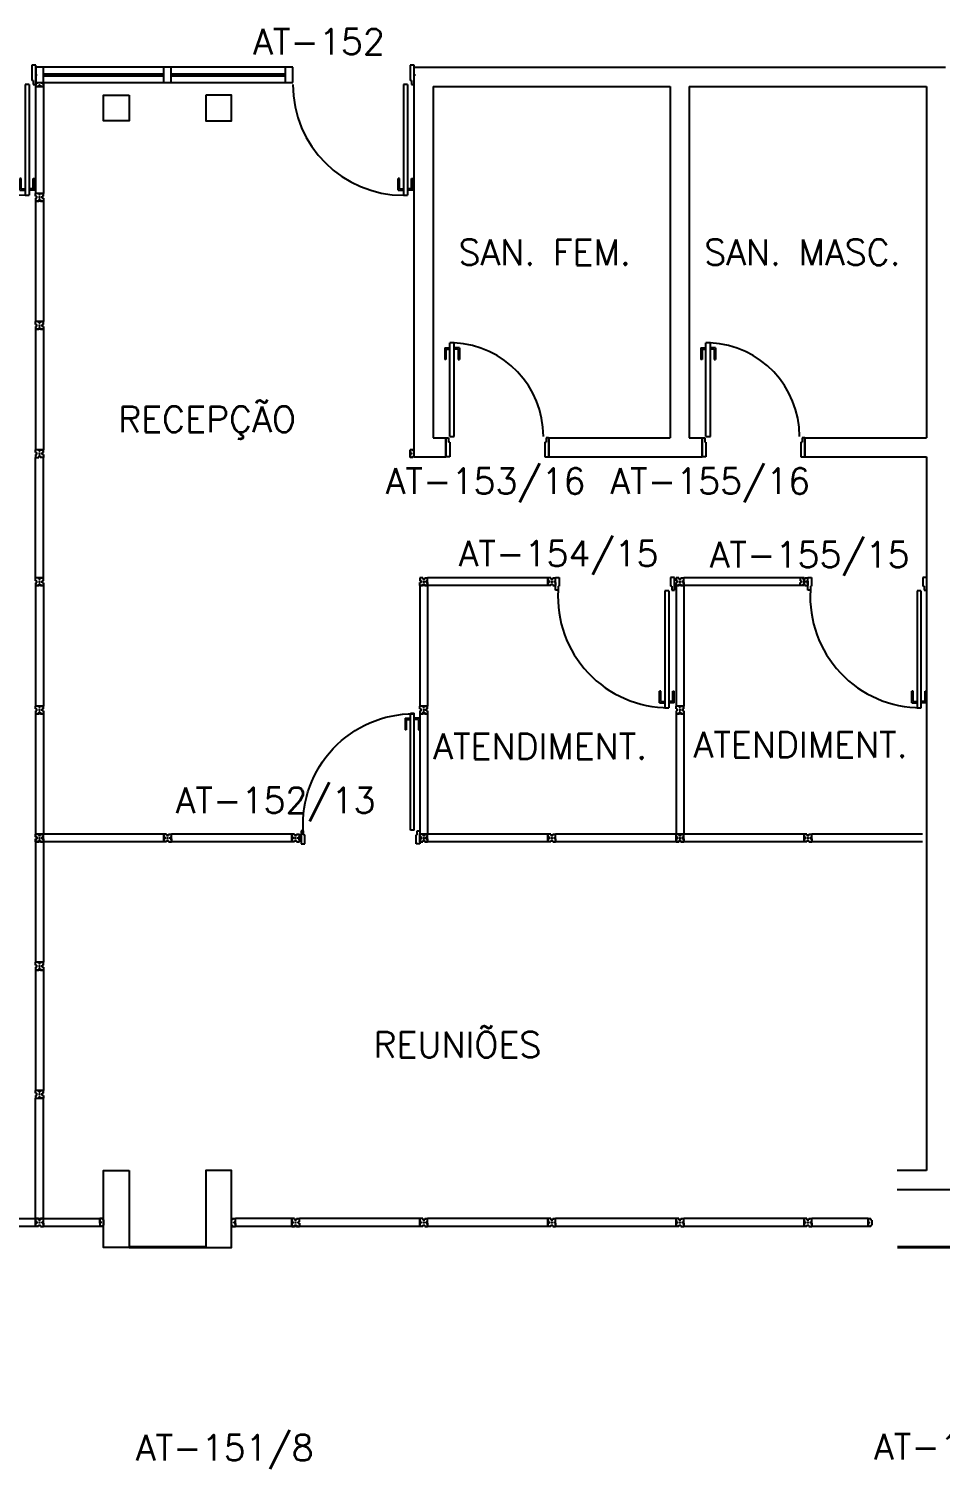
# Model space of a CAD drawing. Header units: millimetres. Extents: x 2860 to 3104, y 1039 to 1134.
# Drawn here: x 3022.12 to 3029.24, y 1059.64 to 1070.88 of the extents above; entities that cross this region are included whole.
import ezdxf

# ---------------------------------------------------------------- set-up
doc = ezdxf.new("R2010")
doc.units = ezdxf.units.MM
for name, color, linetype in [('ALV', 2, 'Continuous'), ('DIV', 2, 'Continuous'), ('ESQ', 2, 'Continuous'), ('ESTR', 3, 'Continuous'), ('TEXTO', 2, 'Continuous'), ('TEXTO-ENDEREÇO', 2, 'Continuous')]:
    doc.layers.add(name, color=color, linetype=linetype)
doc.styles.add('UNB-100', font='simplex.shx', dxfattribs={"height": 0.2})
doc.styles.add('UNB-100-1', font='simplex.shx', dxfattribs={"height": 0.2})

# ---------------------------------------------------------------- blocks, each defined once
blk = doc.blocks.new('DIVMT-TTS')
for p, q in [((-0.03, 0.03), (-0.03, 0.006)), ((-0.008, 0.03), (-0.03, 0.03)), ((-0.0185, 0.006), (-0.03, 0.006)), ((-0.0185, -0.006), (-0.0185, 0.006)), ((-0.008, 0.03), (-0.008, 0.02)), ((-0.008, 0.02), (0.008, 0.02)), ((-0.0051, 0), (0.0051, 0)), ((0.0051, 0), (-0.0051, 0)), ((-0.0051, 0), (0.0051, 0)), ((0, -0.0051), (0, 0.0051)), ((0, 0.0051), (0, -0.0051)), ((0.008, 0.03), (0.008, 0.02)), ((0.008, 0.03), (0.03, 0.03)), ((0.0205, 0.006), (0.03, 0.006)), ((0.0205, -0.006), (0.0205, 0.006)), ((0.0205, 0.006), (0.0205, -0.006)), ((0.0205, 0.006), (0.03, 0.006)), ((0.97, 0.03), (0.03, 0.03)), ((0.03, 0.006), (0.03, 0.03)), ((0.03, -0.03), (0.03, 0.03)), ((0.03, -0.005), (0.03, 0.005)), ((0.97, -0.03), (0.97, 0.03)), ((0.97, 0.03), (0.97, 0.009)), ((0.97, 0.009), (0.97, 0.027)), ((0.9795, 0.006), (0.97, 0.006)), ((0.97, -0.005), (0.97, 0.005)), ((0.9795, 0.006), (0.9795, -0.006)), ((1.0051, 0), (0.9949, 0)), ((1, 0.0051), (1, -0.0051)), ((-0.0185, -0.006), (-0.03, -0.006)), ((-0.03, -0.03), (-0.03, -0.006)), ((-0.008, -0.03), (-0.03, -0.03)), ((-0.008, -0.03), (-0.008, -0.02)), ((-0.008, -0.02), (0.008, -0.02)), ((0.008, -0.03), (0.008, -0.02)), ((0.008, -0.03), (0.03, -0.03)), ((0.0205, -0.006), (0.03, -0.006)), ((0.0205, -0.006), (0.03, -0.006)), ((0.03, -0.006), (0.03, -0.03)), ((0.97, -0.03), (0.03, -0.03)), ((0.9795, -0.006), (0.97, -0.006)), ((0.97, -0.009), (0.97, -0.027))]:
    blk.add_line(p, q)
blk = doc.blocks.new('PILINT-TTS')
for points in [[(-0.2, 0), (-0.2, -0.2), (0, -0.2), (0, 0)], [(-0.8, 0), (-0.8, -0.2), (-1, -0.2), (-1, 0)], [(-0.8, -8.39), (-0.8, -8.99), (-1, -8.99), (-1, -8.39)]]:
    blk.add_lwpolyline(points, close=True)
blk.add_lwpolyline([(-0.2, -8.99), (0, -8.99), (0, -8.39), (-0.2, -8.39), (-0.2, -8.99)])
blk = doc.blocks.new('DIV-TTS')
for p, q in [((-0.0051, 0), (0.0051, 0)), ((0, -0.0051), (0, 0.0051)), ((0.0205, 0.006), (0.03, 0.006)), ((0.0205, -0.006), (0.0205, 0.006)), ((0.03, 0.03), (0.97, 0.03)), ((0.03, 0.03), (0.03, -0.03)), ((0.03, 0.009), (0.03, 0.027)), ((0.03, 0.005), (0.03, -0.005)), ((0.97, 0.03), (0.97, -0.03)), ((0.9795, 0.006), (0.97, 0.006)), ((0.97, 0.005), (0.97, -0.005)), ((0.9795, -0.006), (0.9795, 0.006)), ((1.0051, 0), (0.9949, 0)), ((0.9949, 0), (1.0051, 0)), ((1, -0.0051), (1, 0.0051)), ((0.0205, -0.006), (0.03, -0.006)), ((0.03, -0.03), (0.03, -0.009)), ((0.03, -0.009), (0.03, -0.027)), ((0.03, -0.03), (0.97, -0.03)), ((0.9795, -0.006), (0.97, -0.006))]:
    blk.add_line(p, q)
blk = doc.blocks.new('PE80-TTS')
for p, q in [((0.075, 0), (-0.075, 0)), ((-0.075, -0.03), (-0.075, 0)), ((0.075, 0), (0.075, -0.02)), ((0.777, 0.01), (0.687, 0.01)), ((0.687, 0), (0.687, 0.01)), ((0.777, 0.01), (0.777, -0.03)), ((0.04, -0.03), (-0.075, -0.03)), ((0.075, -0.02), (0.04, -0.02)), ((0.04, -0.03), (0.04, -0.02)), ((0.085, -0.03), (0.817, -0.03)), ((0.085, -0.03), (0.085, -0.065)), ((0.085, -0.065), (0.817, -0.065)), ((0.767, 0), (0.687, 0)), ((0.767, -0.095), (0.687, -0.095)), ((0.687, -0.095), (0.687, -0.105)), ((0.777, -0.105), (0.687, -0.105)), ((0.767, 0), (0.767, -0.03)), ((0.767, -0.095), (0.767, -0.065)), ((0.777, -0.105), (0.777, -0.065)), ((0.817, -0.065), (0.817, -0.03)), ((0.04, -0.771), (-0.075, -0.771)), ((-0.075, -0.771), (-0.075, -0.801)), ((0.04, -0.771), (0.04, -0.781)), ((0.075, -0.781), (0.04, -0.781)), ((0.075, -0.801), (0.075, -0.781)), ((0.075, -0.801), (-0.075, -0.801)), ((0.075, -0.802), (-0.075, -0.802))]:
    blk.add_line(p, q)
at = {"color": 1}
blk.add_arc((0.085, -0.03), 0.731, 270, 357.3429, dxfattribs=at)
blk = doc.blocks.new('MTINI-TTS')
for p, q in [((-0.03, 0.008), (-0.03, 0.03)), ((0.03, 0.03), (-0.03, 0.03)), ((-0.03, 0.008), (-0.02, 0.008)), ((-0.009, 0.03), (-0.027, 0.03)), ((-0.02, 0.008), (-0.02, 0)), ((-0.001, 0), (-0.02, 0)), ((-0.006, 0.02), (-0.006, 0.03)), ((-0.006, 0.023), (-0.006, 0.027)), ((-0.006, 0.02), (0.006, 0.02)), ((0.005, 0.03), (-0.005, 0.03)), ((0.005, 0), (-0.005, 0)), ((0.004, 0.02), (-0.004, 0.02)), ((0.02, 0), (-0.001, 0)), ((0, -0.005), (0, 0.005)), ((0.006, 0.02), (0.006, 0.03)), ((0.006, 0.023), (0.006, 0.027)), ((0.009, 0.03), (0.027, 0.03)), ((0.03, 0.008), (0.02, 0.008)), ((0.02, 0), (0.02, 0.008)), ((0.03, 0.008), (0.03, 0.03))]:
    blk.add_line(p, q)
blk = doc.blocks.new('PORTA')
at = {"layer": 'DIV'}
for p, q in [((137.465, 383.246), (137.435, 383.246)), ((137.435, 383.246), (137.435, 383.126)), ((137.465, 383.231), (137.465, 383.246)), ((137.465, 383.111), (137.465, 383.231)), ((137.465, 383.171), (137.476, 383.171)), ((137.383, 383.095), (137.383, 382.231)), ((137.413, 383.095), (137.383, 383.095)), ((137.413, 383.095), (137.413, 382.231)), ((137.445, 383.126), (137.435, 383.126)), ((137.445, 383.126), (137.445, 383.096)), ((137.445, 383.096), (137.465, 383.096)), ((137.465, 383.096), (137.465, 383.111)), ((137.351, 382.361), (137.341, 382.361)), ((137.341, 382.271), (137.341, 382.361)), ((137.351, 382.281), (137.351, 382.361)), ((137.445, 382.361), (137.455, 382.361)), ((137.445, 382.281), (137.445, 382.361)), ((137.455, 382.271), (137.455, 382.361)), ((137.341, 382.271), (137.381, 382.271)), ((137.351, 382.281), (137.381, 382.281)), ((137.445, 382.281), (137.415, 382.281)), ((137.455, 382.271), (137.415, 382.271)), ((137.383, 382.231), (137.413, 382.231))]:
    blk.add_line(p, q, dxfattribs=at)
at = {"layer": 'DIV', "color": 1}
blk.add_arc((137.383, 383.095), 0.864, 180, 270, dxfattribs=at)
blk = doc.blocks.new('PDV2E-TTS')
at = {"layer": 'DIV'}
for p, q in [((-0.967, 0.035), (-0.967, 0.05)), ((-0.967, 0.05), (-0.937, 0.05)), ((-0.967, -0.035), (-0.967, 0.035)), ((-0.937, 0.05), (-0.937, -0.02)), ((-0.068, 0.05), (-0.068, -0.02)), ((-0.038, 0.05), (-0.068, 0.05)), ((-0.038, 0.035), (-0.038, 0.05)), ((-0.038, -0.035), (-0.038, 0.035)), ((-0.967, -0.05), (-0.967, -0.035)), ((-0.947, -0.05), (-0.967, -0.05)), ((-0.947, -0.02), (-0.947, -0.05)), ((-0.947, -0.02), (-0.937, -0.02)), ((-0.083, -0.054), (-0.113, -0.054)), ((-0.113, -0.054), (-0.113, -0.969)), ((-0.083, -0.054), (-0.083, -0.969)), ((-0.059, -0.02), (-0.068, -0.02)), ((-0.059, -0.02), (-0.059, -0.05)), ((-0.059, -0.05), (-0.037, -0.05)), ((-0.038, -0.05), (-0.038, -0.035)), ((-0.113, -0.969), (-0.083, -0.969))]:
    blk.add_line(p, q, dxfattribs=at)
at = {"layer": 'DIV', "color": 1}
for p, q in [((-0.145, -0.839), (-0.155, -0.839)), ((-0.155, -0.929), (-0.155, -0.839)), ((-0.145, -0.919), (-0.145, -0.839)), ((-0.05, -0.839), (-0.04, -0.839)), ((-0.05, -0.919), (-0.05, -0.839)), ((-0.04, -0.929), (-0.04, -0.839)), ((-0.155, -0.929), (-0.115, -0.929)), ((-0.145, -0.919), (-0.115, -0.919)), ((-0.05, -0.919), (-0.08, -0.919)), ((-0.04, -0.929), (-0.08, -0.929))]:
    blk.add_line(p, q, dxfattribs=at)
blk.add_arc((-0.081, -0.101), 0.867, 176.6046, 269.9049, dxfattribs=at)
blk = doc.blocks.new('zsdgs')
at = {"layer": 'DIV'}
for p, q in [((139.598, 375.185), (139.568, 375.185)), ((139.568, 374.271), (139.568, 375.185)), ((139.598, 374.271), (139.598, 375.185)), ((139.525, 375.145), (139.525, 375.055)), ((139.525, 375.145), (139.565, 375.145)), ((139.535, 375.055), (139.526, 375.055)), ((139.535, 375.135), (139.535, 375.055)), ((139.535, 375.135), (139.565, 375.135)), ((139.64, 375.145), (139.6, 375.145)), ((139.63, 375.135), (139.6, 375.135)), ((139.63, 375.135), (139.63, 375.055)), ((139.63, 375.055), (139.64, 375.055)), ((139.64, 375.145), (139.64, 375.055)), ((139.544, 374.266), (139.523, 374.266)), ((139.524, 374.266), (139.524, 374.251)), ((139.544, 374.236), (139.544, 374.266)), ((139.568, 374.271), (139.598, 374.271)), ((140.432, 374.266), (140.452, 374.266)), ((140.432, 374.236), (140.432, 374.266)), ((140.452, 374.266), (140.452, 374.251)), ((139.524, 374.251), (139.524, 374.181)), ((139.524, 374.186), (139.524, 374.246)), ((139.524, 374.211), (139.524, 374.221)), ((139.524, 374.181), (139.524, 374.166)), ((139.524, 374.166), (139.554, 374.166)), ((139.544, 374.236), (139.554, 374.236)), ((139.554, 374.166), (139.554, 374.236)), ((140.422, 374.166), (140.422, 374.236)), ((140.432, 374.236), (140.422, 374.236)), ((140.452, 374.166), (140.422, 374.166)), ((140.452, 374.251), (140.452, 374.181)), ((140.452, 374.181), (140.452, 374.166))]:
    blk.add_line(p, q, dxfattribs=at)
at = {"layer": 'DIV', "color": 1}
blk.add_arc((139.571, 374.316), 0.865, 356.6786, 90, dxfattribs=at)

msp = doc.modelspace()

# ---------------------------------------------------------------- linework, layer by layer
at = {"layer": 'ALV'}
for p, q in [((3025.129, 1070.582), (3029.283, 1070.582)), ((3025.132, 1070.582), (3025.132, 1067.541)), ((3025.282, 1070.432), (3025.282, 1067.691)), ((3025.282, 1070.432), (3027.132, 1070.432)), ((3027.132, 1070.432), (3027.132, 1067.691)), ((3027.282, 1070.432), (3029.133, 1070.432)), ((3027.282, 1070.432), (3027.282, 1067.691)), ((3029.133, 1070.432), (3029.133, 1067.691)), ((3025.282, 1067.691), (3025.382, 1067.691)), ((3025.382, 1067.541), (3025.382, 1067.691)), ((3026.184, 1067.541), (3026.184, 1067.691)), ((3026.184, 1067.691), (3027.132, 1067.691)), ((3027.282, 1067.691), (3027.382, 1067.691)), ((3027.382, 1067.541), (3027.382, 1067.691)), ((3028.184, 1067.541), (3028.184, 1067.691)), ((3028.184, 1067.691), (3029.133, 1067.691)), ((3022.178, 1066.598), (3022.178, 1067.538)), ((3022.238, 1066.598), (3022.238, 1067.538)), ((3025.132, 1067.541), (3025.382, 1067.541)), ((3026.184, 1067.541), (3027.382, 1067.541)), ((3028.184, 1067.541), (3029.135, 1067.541)), ((3029.135, 1067.541), (3029.135, 1061.973)), ((3029.135, 1061.973), (3028.906, 1061.973)), ((3029.508, 1061.823), (3028.906, 1061.823)), ((3021.238, 1061.598), (3022.178, 1061.598)), ((3022.178, 1061.538), (3021.238, 1061.538)), ((3022.238, 1061.598), (3022.678, 1061.598)), ((3022.678, 1061.538), (3022.238, 1061.538))]:
    msp.add_line(p, q, dxfattribs=at)
at = {"layer": 'DIV'}
for p, q in [((3022.178, 1070.432), (3022.178, 1069.598)), ((3022.178, 1070.432), (3022.199, 1070.432)), ((3022.238, 1070.432), (3022.178, 1070.432)), ((3022.199, 1070.432), (3022.181, 1070.432)), ((3022.202, 1070.441), (3022.202, 1070.432)), ((3022.202, 1070.441), (3022.214, 1070.441)), ((3022.213, 1070.432), (3022.203, 1070.432)), ((3022.214, 1070.441), (3022.214, 1070.432)), ((3022.217, 1070.432), (3022.235, 1070.432)), ((3022.238, 1070.432), (3022.238, 1069.598)), ((3022.202, 1069.598), (3022.178, 1069.598)), ((3022.178, 1069.576), (3022.178, 1069.598)), ((3022.238, 1069.598), (3022.178, 1069.598)), ((3022.178, 1069.576), (3022.188, 1069.576)), ((3022.178, 1069.56), (3022.188, 1069.56)), ((3022.178, 1069.56), (3022.178, 1069.538)), ((3022.178, 1069.538), (3022.202, 1069.538)), ((3022.188, 1069.56), (3022.188, 1069.576)), ((3022.202, 1069.588), (3022.202, 1069.598)), ((3022.202, 1069.588), (3022.202, 1069.598)), ((3022.214, 1069.588), (3022.202, 1069.588)), ((3022.202, 1069.588), (3022.214, 1069.588)), ((3022.202, 1069.549), (3022.202, 1069.538)), ((3022.214, 1069.549), (3022.202, 1069.549)), ((3022.213, 1069.598), (3022.203, 1069.598)), ((3022.213, 1069.568), (3022.203, 1069.568)), ((3022.203, 1069.568), (3022.213, 1069.568)), ((3022.208, 1069.563), (3022.208, 1069.573)), ((3022.208, 1069.573), (3022.208, 1069.563)), ((3022.208, 1069.563), (3022.208, 1069.573)), ((3022.214, 1069.598), (3022.238, 1069.598)), ((3022.214, 1069.588), (3022.214, 1069.598)), ((3022.214, 1069.588), (3022.214, 1069.598)), ((3022.214, 1069.549), (3022.214, 1069.538)), ((3022.238, 1069.538), (3022.214, 1069.538)), ((3022.238, 1069.576), (3022.228, 1069.576)), ((3022.228, 1069.56), (3022.228, 1069.576)), ((3022.238, 1069.56), (3022.228, 1069.56)), ((3022.238, 1069.576), (3022.238, 1069.598)), ((3022.238, 1069.56), (3022.238, 1069.538)), ((3022.202, 1066.598), (3022.178, 1066.598)), ((3022.178, 1066.576), (3022.178, 1066.598)), ((3022.238, 1066.598), (3022.178, 1066.598)), ((3022.202, 1066.588), (3022.202, 1066.598)), ((3022.202, 1066.588), (3022.202, 1066.598)), ((3022.214, 1066.588), (3022.202, 1066.588)), ((3022.202, 1066.588), (3022.214, 1066.588)), ((3022.213, 1066.598), (3022.203, 1066.598)), ((3022.214, 1066.598), (3022.238, 1066.598)), ((3022.214, 1066.588), (3022.214, 1066.598)), ((3022.214, 1066.588), (3022.214, 1066.598)), ((3022.238, 1066.576), (3022.238, 1066.598)), ((3026.178, 1066.598), (3026.178, 1066.574)), ((3026.2, 1066.598), (3026.178, 1066.598)), ((3026.2, 1066.598), (3026.2, 1066.588)), ((3026.2, 1066.588), (3026.216, 1066.588)), ((3026.216, 1066.598), (3026.216, 1066.588)), ((3026.216, 1066.598), (3026.238, 1066.598)), ((3026.238, 1066.574), (3026.238, 1066.598)), ((3026.238, 1066.538), (3026.238, 1066.598)), ((3028.147, 1066.598), (3028.147, 1066.574)), ((3028.169, 1066.598), (3028.147, 1066.598)), ((3028.169, 1066.598), (3028.169, 1066.588)), ((3028.169, 1066.588), (3028.185, 1066.588)), ((3028.185, 1066.598), (3028.185, 1066.588)), ((3028.185, 1066.598), (3028.207, 1066.598)), ((3028.207, 1066.574), (3028.207, 1066.598)), ((3028.207, 1066.538), (3028.207, 1066.598)), ((3022.178, 1066.576), (3022.188, 1066.576)), ((3022.178, 1066.56), (3022.188, 1066.56)), ((3022.178, 1066.56), (3022.178, 1066.538)), ((3022.178, 1066.538), (3022.202, 1066.538)), ((3022.188, 1066.56), (3022.188, 1066.576)), ((3022.202, 1066.549), (3022.202, 1066.538)), ((3022.214, 1066.549), (3022.202, 1066.549)), ((3022.213, 1066.568), (3022.203, 1066.568)), ((3022.203, 1066.568), (3022.213, 1066.568)), ((3022.208, 1066.563), (3022.208, 1066.573)), ((3022.208, 1066.573), (3022.208, 1066.563)), ((3022.208, 1066.563), (3022.208, 1066.573)), ((3022.214, 1066.549), (3022.214, 1066.538)), ((3022.238, 1066.538), (3022.214, 1066.538)), ((3022.238, 1066.576), (3022.228, 1066.576)), ((3022.228, 1066.56), (3022.228, 1066.576)), ((3022.238, 1066.56), (3022.228, 1066.56)), ((3022.238, 1066.56), (3022.238, 1066.538)), ((3026.189, 1066.574), (3026.178, 1066.574)), ((3026.189, 1066.562), (3026.178, 1066.562)), ((3026.178, 1066.538), (3026.178, 1066.562)), ((3026.2, 1066.538), (3026.178, 1066.538)), ((3026.189, 1066.562), (3026.189, 1066.574)), ((3026.2, 1066.538), (3026.2, 1066.548)), ((3026.2, 1066.548), (3026.216, 1066.548)), ((3026.203, 1066.568), (3026.213, 1066.568)), ((3026.213, 1066.568), (3026.203, 1066.568)), ((3026.203, 1066.568), (3026.213, 1066.568)), ((3026.208, 1066.563), (3026.208, 1066.573)), ((3026.208, 1066.573), (3026.208, 1066.563)), ((3026.216, 1066.538), (3026.216, 1066.548)), ((3026.216, 1066.538), (3026.238, 1066.538)), ((3026.228, 1066.574), (3026.238, 1066.574)), ((3026.228, 1066.562), (3026.228, 1066.574)), ((3026.228, 1066.574), (3026.228, 1066.562)), ((3026.228, 1066.574), (3026.238, 1066.574)), ((3026.228, 1066.562), (3026.238, 1066.562)), ((3026.228, 1066.562), (3026.238, 1066.562)), ((3026.238, 1066.563), (3026.238, 1066.573)), ((3026.238, 1066.562), (3026.238, 1066.538)), ((3028.158, 1066.574), (3028.147, 1066.574)), ((3028.158, 1066.562), (3028.147, 1066.562)), ((3028.147, 1066.538), (3028.147, 1066.562)), ((3028.169, 1066.538), (3028.147, 1066.538)), ((3028.158, 1066.562), (3028.158, 1066.574)), ((3028.169, 1066.538), (3028.169, 1066.548)), ((3028.169, 1066.548), (3028.185, 1066.548)), ((3028.171, 1066.568), (3028.182, 1066.568)), ((3028.182, 1066.568), (3028.171, 1066.568)), ((3028.171, 1066.568), (3028.182, 1066.568)), ((3028.177, 1066.563), (3028.177, 1066.573)), ((3028.177, 1066.573), (3028.177, 1066.563)), ((3028.185, 1066.538), (3028.185, 1066.548)), ((3028.185, 1066.538), (3028.207, 1066.538)), ((3028.197, 1066.574), (3028.207, 1066.574)), ((3028.197, 1066.562), (3028.197, 1066.574)), ((3028.197, 1066.574), (3028.197, 1066.562)), ((3028.197, 1066.574), (3028.207, 1066.574)), ((3028.197, 1066.562), (3028.207, 1066.562)), ((3028.197, 1066.562), (3028.207, 1066.562)), ((3028.207, 1066.563), (3028.207, 1066.573)), ((3028.207, 1066.562), (3028.207, 1066.538)), ((3022.202, 1065.598), (3022.178, 1065.598)), ((3022.178, 1065.576), (3022.178, 1065.598)), ((3022.238, 1065.598), (3022.178, 1065.598)), ((3022.178, 1065.576), (3022.188, 1065.576)), ((3022.188, 1065.56), (3022.188, 1065.576)), ((3022.202, 1065.588), (3022.202, 1065.598)), ((3022.202, 1065.588), (3022.202, 1065.598)), ((3022.214, 1065.588), (3022.202, 1065.588)), ((3022.202, 1065.588), (3022.214, 1065.588)), ((3022.213, 1065.598), (3022.203, 1065.598)), ((3022.214, 1065.598), (3022.238, 1065.598)), ((3022.214, 1065.588), (3022.214, 1065.598)), ((3022.214, 1065.588), (3022.214, 1065.598)), ((3022.238, 1065.576), (3022.228, 1065.576)), ((3022.228, 1065.56), (3022.228, 1065.576)), ((3022.238, 1065.576), (3022.238, 1065.598)), ((3025.202, 1065.598), (3025.178, 1065.598)), ((3025.178, 1065.576), (3025.178, 1065.598)), ((3025.238, 1065.598), (3025.178, 1065.598)), ((3025.178, 1065.576), (3025.188, 1065.576)), ((3025.188, 1065.56), (3025.188, 1065.576)), ((3025.202, 1065.588), (3025.202, 1065.598)), ((3025.202, 1065.588), (3025.202, 1065.598)), ((3025.214, 1065.588), (3025.202, 1065.588)), ((3025.202, 1065.588), (3025.214, 1065.588)), ((3025.213, 1065.598), (3025.203, 1065.598)), ((3025.214, 1065.598), (3025.238, 1065.598)), ((3025.214, 1065.588), (3025.214, 1065.598)), ((3025.214, 1065.588), (3025.214, 1065.598)), ((3025.238, 1065.576), (3025.228, 1065.576)), ((3025.228, 1065.56), (3025.228, 1065.576)), ((3025.238, 1065.576), (3025.238, 1065.598)), ((3027.202, 1065.598), (3027.178, 1065.598)), ((3027.178, 1065.576), (3027.178, 1065.598)), ((3027.238, 1065.598), (3027.178, 1065.598)), ((3027.178, 1065.576), (3027.188, 1065.576)), ((3027.188, 1065.56), (3027.188, 1065.576)), ((3027.202, 1065.588), (3027.202, 1065.598)), ((3027.202, 1065.588), (3027.202, 1065.598)), ((3027.214, 1065.588), (3027.202, 1065.588)), ((3027.202, 1065.588), (3027.214, 1065.588)), ((3027.213, 1065.598), (3027.203, 1065.598)), ((3027.214, 1065.598), (3027.238, 1065.598)), ((3027.214, 1065.588), (3027.214, 1065.598)), ((3027.214, 1065.588), (3027.214, 1065.598)), ((3027.238, 1065.576), (3027.228, 1065.576)), ((3027.228, 1065.56), (3027.228, 1065.576)), ((3027.238, 1065.576), (3027.238, 1065.598)), ((3022.178, 1065.56), (3022.188, 1065.56)), ((3022.178, 1065.56), (3022.178, 1065.538)), ((3022.178, 1065.538), (3022.202, 1065.538)), ((3022.202, 1065.549), (3022.202, 1065.538)), ((3022.214, 1065.549), (3022.202, 1065.549)), ((3022.213, 1065.568), (3022.203, 1065.568)), ((3022.203, 1065.568), (3022.213, 1065.568)), ((3022.208, 1065.563), (3022.208, 1065.573)), ((3022.208, 1065.573), (3022.208, 1065.563)), ((3022.208, 1065.563), (3022.208, 1065.573)), ((3022.214, 1065.549), (3022.214, 1065.538)), ((3022.238, 1065.538), (3022.214, 1065.538)), ((3022.238, 1065.56), (3022.228, 1065.56)), ((3022.238, 1065.56), (3022.238, 1065.538)), ((3025.178, 1065.56), (3025.188, 1065.56)), ((3025.178, 1065.56), (3025.178, 1065.538)), ((3025.178, 1065.538), (3025.202, 1065.538)), ((3025.202, 1065.549), (3025.202, 1065.538)), ((3025.214, 1065.549), (3025.202, 1065.549)), ((3025.213, 1065.568), (3025.203, 1065.568)), ((3025.203, 1065.568), (3025.213, 1065.568)), ((3025.208, 1065.563), (3025.208, 1065.573)), ((3025.208, 1065.573), (3025.208, 1065.563)), ((3025.208, 1065.563), (3025.208, 1065.573)), ((3025.214, 1065.549), (3025.214, 1065.538)), ((3025.238, 1065.538), (3025.214, 1065.538)), ((3025.238, 1065.56), (3025.228, 1065.56)), ((3025.238, 1065.56), (3025.238, 1065.538)), ((3027.178, 1065.56), (3027.188, 1065.56)), ((3027.178, 1065.56), (3027.178, 1065.538)), ((3027.178, 1065.538), (3027.202, 1065.538)), ((3027.202, 1065.549), (3027.202, 1065.538)), ((3027.214, 1065.549), (3027.202, 1065.549)), ((3027.213, 1065.568), (3027.203, 1065.568)), ((3027.203, 1065.568), (3027.213, 1065.568)), ((3027.208, 1065.563), (3027.208, 1065.573)), ((3027.208, 1065.573), (3027.208, 1065.563)), ((3027.208, 1065.563), (3027.208, 1065.573)), ((3027.214, 1065.549), (3027.214, 1065.538)), ((3027.238, 1065.538), (3027.214, 1065.538)), ((3027.238, 1065.56), (3027.228, 1065.56)), ((3027.238, 1065.56), (3027.238, 1065.538)), ((3024.178, 1064.598), (3024.178, 1064.574)), ((3024.2, 1064.598), (3024.178, 1064.598)), ((3024.189, 1064.574), (3024.178, 1064.574)), ((3024.189, 1064.562), (3024.189, 1064.574)), ((3024.2, 1064.598), (3024.2, 1064.588)), ((3024.2, 1064.588), (3024.216, 1064.588)), ((3024.203, 1064.568), (3024.213, 1064.568)), ((3024.213, 1064.568), (3024.203, 1064.568)), ((3024.203, 1064.568), (3024.213, 1064.568)), ((3024.208, 1064.563), (3024.208, 1064.573)), ((3024.208, 1064.573), (3024.208, 1064.563)), ((3024.216, 1064.598), (3024.216, 1064.588)), ((3024.216, 1064.598), (3024.238, 1064.598)), ((3024.228, 1064.574), (3024.238, 1064.574)), ((3024.228, 1064.562), (3024.228, 1064.574)), ((3024.228, 1064.574), (3024.228, 1064.562)), ((3024.228, 1064.574), (3024.238, 1064.574)), ((3024.238, 1064.574), (3024.238, 1064.598)), ((3024.238, 1064.538), (3024.238, 1064.598)), ((3024.238, 1064.563), (3024.238, 1064.573)), ((3028.178, 1064.598), (3028.178, 1064.574)), ((3028.2, 1064.598), (3028.178, 1064.598)), ((3028.189, 1064.574), (3028.178, 1064.574)), ((3028.189, 1064.562), (3028.189, 1064.574)), ((3028.2, 1064.598), (3028.2, 1064.588)), ((3028.2, 1064.588), (3028.216, 1064.588)), ((3028.203, 1064.568), (3028.213, 1064.568)), ((3028.213, 1064.568), (3028.203, 1064.568)), ((3028.203, 1064.568), (3028.213, 1064.568)), ((3028.208, 1064.563), (3028.208, 1064.573)), ((3028.208, 1064.573), (3028.208, 1064.563)), ((3028.216, 1064.598), (3028.216, 1064.588)), ((3028.216, 1064.598), (3028.238, 1064.598)), ((3028.228, 1064.574), (3028.238, 1064.574)), ((3028.228, 1064.562), (3028.228, 1064.574)), ((3028.228, 1064.574), (3028.228, 1064.562)), ((3028.228, 1064.574), (3028.238, 1064.574)), ((3028.238, 1064.574), (3028.238, 1064.598)), ((3028.238, 1064.538), (3028.238, 1064.598)), ((3029.104, 1064.598), (3028.238, 1064.598)), ((3028.238, 1064.563), (3028.238, 1064.573)), ((3024.189, 1064.562), (3024.178, 1064.562)), ((3024.178, 1064.538), (3024.178, 1064.562)), ((3024.2, 1064.538), (3024.178, 1064.538)), ((3024.2, 1064.538), (3024.2, 1064.548)), ((3024.2, 1064.548), (3024.216, 1064.548)), ((3024.216, 1064.538), (3024.216, 1064.548)), ((3024.216, 1064.538), (3024.238, 1064.538)), ((3024.228, 1064.562), (3024.238, 1064.562)), ((3024.228, 1064.562), (3024.238, 1064.562)), ((3024.238, 1064.562), (3024.238, 1064.538)), ((3028.189, 1064.562), (3028.178, 1064.562)), ((3028.178, 1064.538), (3028.178, 1064.562)), ((3028.2, 1064.538), (3028.178, 1064.538)), ((3028.2, 1064.538), (3028.2, 1064.548)), ((3028.2, 1064.548), (3028.216, 1064.548)), ((3028.216, 1064.538), (3028.216, 1064.548)), ((3028.216, 1064.538), (3028.238, 1064.538)), ((3028.228, 1064.562), (3028.238, 1064.562)), ((3028.228, 1064.562), (3028.238, 1064.562)), ((3028.238, 1064.562), (3028.238, 1064.538)), ((3029.104, 1064.538), (3028.238, 1064.538)), ((3022.178, 1061.538), (3022.178, 1061.598)), ((3022.178, 1061.598), (3022.178, 1061.577)), ((3022.178, 1061.598), (3022.178, 1061.574)), ((3022.2, 1061.598), (3022.178, 1061.598)), ((3022.178, 1061.577), (3022.178, 1061.595)), ((3022.187, 1061.574), (3022.178, 1061.574)), ((3022.189, 1061.574), (3022.178, 1061.574)), ((3022.178, 1061.563), (3022.178, 1061.573)), ((3022.187, 1061.562), (3022.178, 1061.562)), ((3022.189, 1061.562), (3022.178, 1061.562)), ((3022.178, 1061.538), (3022.178, 1061.562)), ((3022.178, 1061.559), (3022.178, 1061.541)), ((3022.2, 1061.538), (3022.178, 1061.538)), ((3022.187, 1061.574), (3022.187, 1061.562)), ((3022.189, 1061.562), (3022.189, 1061.574)), ((3022.2, 1061.598), (3022.2, 1061.588)), ((3022.2, 1061.588), (3022.216, 1061.588)), ((3022.2, 1061.538), (3022.2, 1061.548)), ((3022.2, 1061.548), (3022.216, 1061.548)), ((3022.213, 1061.568), (3022.203, 1061.568)), ((3022.203, 1061.568), (3022.213, 1061.568)), ((3022.213, 1061.568), (3022.203, 1061.568)), ((3022.203, 1061.568), (3022.213, 1061.568)), ((3022.208, 1061.573), (3022.208, 1061.563)), ((3022.208, 1061.563), (3022.208, 1061.573)), ((3022.208, 1061.573), (3022.208, 1061.563)), ((3022.216, 1061.598), (3022.216, 1061.588)), ((3022.216, 1061.598), (3022.238, 1061.598)), ((3022.216, 1061.538), (3022.216, 1061.548)), ((3022.216, 1061.538), (3022.238, 1061.538)), ((3022.228, 1061.574), (3022.238, 1061.574)), ((3022.228, 1061.562), (3022.228, 1061.574)), ((3022.228, 1061.574), (3022.228, 1061.562)), ((3022.228, 1061.574), (3022.238, 1061.574)), ((3022.228, 1061.562), (3022.238, 1061.562)), ((3022.228, 1061.562), (3022.238, 1061.562)), ((3022.238, 1061.574), (3022.238, 1061.598)), ((3022.238, 1061.538), (3022.238, 1061.598)), ((3022.238, 1061.563), (3022.238, 1061.573)), ((3022.238, 1061.562), (3022.238, 1061.538)), ((3022.7, 1061.598), (3022.678, 1061.598)), ((3022.678, 1061.598), (3022.678, 1061.538)), ((3022.678, 1061.578), (3022.678, 1061.596)), ((3022.678, 1061.577), (3022.678, 1061.595)), ((3022.687, 1061.575), (3022.678, 1061.575)), ((3022.678, 1061.564), (3022.678, 1061.574)), ((3022.687, 1061.574), (3022.678, 1061.574)), ((3022.678, 1061.573), (3022.678, 1061.563)), ((3022.687, 1061.563), (3022.678, 1061.563)), ((3022.687, 1061.562), (3022.678, 1061.562)), ((3022.678, 1061.56), (3022.678, 1061.542)), ((3022.678, 1061.559), (3022.678, 1061.541)), ((3022.7, 1061.538), (3022.678, 1061.538)), ((3022.685, 1061.574), (3022.681, 1061.574)), ((3022.685, 1061.562), (3022.681, 1061.562)), ((3022.687, 1061.575), (3022.687, 1061.563)), ((3022.687, 1061.562), (3022.687, 1061.574)), ((3022.687, 1061.572), (3022.687, 1061.564)), ((3022.7, 1061.598), (3022.7, 1061.588)), ((3022.708, 1061.588), (3022.7, 1061.588)), ((3022.7, 1061.538), (3022.7, 1061.548)), ((3022.7, 1061.548), (3022.708, 1061.548)), ((3022.713, 1061.568), (3022.702, 1061.568)), ((3022.708, 1061.588), (3022.708, 1061.567)), ((3022.708, 1061.574), (3022.708, 1061.564)), ((3022.708, 1061.573), (3022.708, 1061.563)), ((3022.708, 1061.567), (3022.708, 1061.548)), ((3023.713, 1061.568), (3023.703, 1061.568)), ((3023.703, 1061.568), (3023.713, 1061.568)), ((3023.703, 1061.568), (3023.713, 1061.568)), ((3023.708, 1061.569), (3023.708, 1061.588)), ((3023.716, 1061.588), (3023.708, 1061.588)), ((3023.708, 1061.573), (3023.708, 1061.563)), ((3023.708, 1061.563), (3023.708, 1061.573)), ((3023.708, 1061.548), (3023.708, 1061.569)), ((3023.708, 1061.548), (3023.716, 1061.548)), ((3023.716, 1061.598), (3023.716, 1061.588)), ((3023.716, 1061.598), (3023.738, 1061.598)), ((3023.716, 1061.538), (3023.716, 1061.548)), ((3023.716, 1061.538), (3023.738, 1061.538)), ((3023.728, 1061.574), (3023.728, 1061.562)), ((3023.728, 1061.574), (3023.738, 1061.574)), ((3023.728, 1061.574), (3023.728, 1061.562)), ((3023.728, 1061.574), (3023.738, 1061.574)), ((3023.728, 1061.564), (3023.728, 1061.572)), ((3023.728, 1061.562), (3023.738, 1061.562)), ((3023.728, 1061.562), (3023.738, 1061.562)), ((3023.73, 1061.574), (3023.735, 1061.574)), ((3023.73, 1061.562), (3023.735, 1061.562)), ((3024.178, 1061.598), (3023.738, 1061.598)), ((3023.738, 1061.538), (3023.738, 1061.598)), ((3023.738, 1061.538), (3023.738, 1061.598)), ((3023.738, 1061.577), (3023.738, 1061.595)), ((3023.738, 1061.563), (3023.738, 1061.573)), ((3023.738, 1061.563), (3023.738, 1061.573)), ((3023.738, 1061.559), (3023.738, 1061.541)), ((3024.178, 1061.538), (3023.738, 1061.538)), ((3024.178, 1061.598), (3024.178, 1061.577)), ((3024.178, 1061.538), (3024.178, 1061.598)), ((3024.178, 1061.598), (3024.178, 1061.574)), ((3024.2, 1061.598), (3024.178, 1061.598)), ((3024.178, 1061.577), (3024.178, 1061.595)), ((3024.187, 1061.574), (3024.178, 1061.574)), ((3024.189, 1061.574), (3024.178, 1061.574)), ((3024.178, 1061.563), (3024.178, 1061.573)), ((3024.187, 1061.562), (3024.178, 1061.562)), ((3024.189, 1061.562), (3024.178, 1061.562)), ((3024.178, 1061.538), (3024.178, 1061.562)), ((3024.178, 1061.559), (3024.178, 1061.541)), ((3024.238, 1061.538), (3024.178, 1061.538)), ((3024.178, 1061.538), (3024.199, 1061.538)), ((3024.2, 1061.538), (3024.178, 1061.538)), ((3024.199, 1061.538), (3024.181, 1061.538)), ((3024.187, 1061.574), (3024.187, 1061.562)), ((3024.189, 1061.562), (3024.189, 1061.574)), ((3024.2, 1061.598), (3024.2, 1061.588)), ((3024.2, 1061.588), (3024.216, 1061.588)), ((3024.2, 1061.538), (3024.2, 1061.548)), ((3024.2, 1061.548), (3024.216, 1061.548)), ((3024.202, 1061.547), (3024.214, 1061.547)), ((3024.202, 1061.547), (3024.202, 1061.538)), ((3024.203, 1061.568), (3024.213, 1061.568)), ((3024.213, 1061.568), (3024.203, 1061.568)), ((3024.203, 1061.568), (3024.213, 1061.568)), ((3024.213, 1061.568), (3024.203, 1061.568)), ((3024.203, 1061.568), (3024.213, 1061.568)), ((3024.213, 1061.538), (3024.203, 1061.538)), ((3024.208, 1061.573), (3024.208, 1061.563)), ((3024.208, 1061.573), (3024.208, 1061.563)), ((3024.208, 1061.563), (3024.208, 1061.573)), ((3024.208, 1061.573), (3024.208, 1061.563)), ((3024.214, 1061.547), (3024.214, 1061.538)), ((3024.216, 1061.598), (3024.216, 1061.588)), ((3024.216, 1061.598), (3024.238, 1061.598)), ((3024.216, 1061.538), (3024.216, 1061.548)), ((3024.216, 1061.538), (3024.238, 1061.538)), ((3024.217, 1061.538), (3024.235, 1061.538)), ((3024.228, 1061.574), (3024.238, 1061.574)), ((3024.228, 1061.562), (3024.228, 1061.574)), ((3024.228, 1061.574), (3024.228, 1061.562)), ((3024.228, 1061.574), (3024.238, 1061.574)), ((3024.228, 1061.562), (3024.238, 1061.562)), ((3024.228, 1061.562), (3024.238, 1061.562)), ((3024.238, 1061.574), (3024.238, 1061.598)), ((3025.178, 1061.598), (3024.238, 1061.598)), ((3024.238, 1061.562), (3024.238, 1061.538)), ((3025.178, 1061.538), (3024.238, 1061.538)), ((3025.178, 1061.538), (3025.178, 1061.598)), ((3025.178, 1061.598), (3025.178, 1061.577)), ((3025.178, 1061.598), (3025.178, 1061.574)), ((3025.2, 1061.598), (3025.178, 1061.598)), ((3025.178, 1061.577), (3025.178, 1061.595)), ((3025.187, 1061.574), (3025.178, 1061.574)), ((3025.189, 1061.574), (3025.178, 1061.574)), ((3025.178, 1061.563), (3025.178, 1061.573)), ((3025.187, 1061.562), (3025.178, 1061.562)), ((3025.189, 1061.562), (3025.178, 1061.562)), ((3025.178, 1061.538), (3025.178, 1061.562)), ((3025.178, 1061.559), (3025.178, 1061.541)), ((3025.2, 1061.538), (3025.178, 1061.538)), ((3025.187, 1061.574), (3025.187, 1061.562)), ((3025.189, 1061.562), (3025.189, 1061.574)), ((3025.2, 1061.598), (3025.2, 1061.588)), ((3025.2, 1061.588), (3025.216, 1061.588)), ((3025.2, 1061.538), (3025.2, 1061.548)), ((3025.2, 1061.548), (3025.216, 1061.548)), ((3025.213, 1061.568), (3025.203, 1061.568)), ((3025.203, 1061.568), (3025.213, 1061.568)), ((3025.213, 1061.568), (3025.203, 1061.568)), ((3025.203, 1061.568), (3025.213, 1061.568)), ((3025.208, 1061.573), (3025.208, 1061.563)), ((3025.208, 1061.563), (3025.208, 1061.573)), ((3025.208, 1061.573), (3025.208, 1061.563)), ((3025.216, 1061.598), (3025.216, 1061.588)), ((3025.216, 1061.598), (3025.238, 1061.598)), ((3025.216, 1061.538), (3025.216, 1061.548)), ((3025.216, 1061.538), (3025.238, 1061.538)), ((3025.228, 1061.574), (3025.238, 1061.574)), ((3025.228, 1061.562), (3025.228, 1061.574)), ((3025.228, 1061.574), (3025.228, 1061.562)), ((3025.228, 1061.574), (3025.238, 1061.574)), ((3025.228, 1061.562), (3025.238, 1061.562)), ((3025.228, 1061.562), (3025.238, 1061.562)), ((3026.178, 1061.598), (3025.238, 1061.598)), ((3025.238, 1061.574), (3025.238, 1061.598)), ((3025.238, 1061.538), (3025.238, 1061.598)), ((3025.238, 1061.563), (3025.238, 1061.573)), ((3025.238, 1061.562), (3025.238, 1061.538)), ((3026.178, 1061.538), (3025.238, 1061.538)), ((3026.178, 1061.538), (3026.178, 1061.598)), ((3026.178, 1061.598), (3026.178, 1061.577)), ((3026.178, 1061.598), (3026.178, 1061.574)), ((3026.2, 1061.598), (3026.178, 1061.598)), ((3026.178, 1061.577), (3026.178, 1061.595)), ((3026.187, 1061.574), (3026.178, 1061.574)), ((3026.189, 1061.574), (3026.178, 1061.574)), ((3026.178, 1061.563), (3026.178, 1061.573)), ((3026.187, 1061.562), (3026.178, 1061.562)), ((3026.189, 1061.562), (3026.178, 1061.562)), ((3026.178, 1061.538), (3026.178, 1061.562)), ((3026.178, 1061.559), (3026.178, 1061.541)), ((3026.2, 1061.538), (3026.178, 1061.538)), ((3026.187, 1061.574), (3026.187, 1061.562)), ((3026.189, 1061.562), (3026.189, 1061.574)), ((3026.2, 1061.598), (3026.2, 1061.588)), ((3026.2, 1061.588), (3026.216, 1061.588)), ((3026.2, 1061.538), (3026.2, 1061.548)), ((3026.2, 1061.548), (3026.216, 1061.548)), ((3026.213, 1061.568), (3026.203, 1061.568)), ((3026.203, 1061.568), (3026.213, 1061.568)), ((3026.213, 1061.568), (3026.203, 1061.568)), ((3026.203, 1061.568), (3026.213, 1061.568)), ((3026.208, 1061.573), (3026.208, 1061.563)), ((3026.208, 1061.563), (3026.208, 1061.573)), ((3026.208, 1061.573), (3026.208, 1061.563)), ((3026.216, 1061.598), (3026.216, 1061.588)), ((3026.216, 1061.598), (3026.238, 1061.598)), ((3026.216, 1061.538), (3026.216, 1061.548)), ((3026.216, 1061.538), (3026.238, 1061.538)), ((3026.228, 1061.574), (3026.238, 1061.574)), ((3026.228, 1061.562), (3026.228, 1061.574)), ((3026.228, 1061.574), (3026.228, 1061.562)), ((3026.228, 1061.574), (3026.238, 1061.574)), ((3026.228, 1061.562), (3026.238, 1061.562)), ((3026.228, 1061.562), (3026.238, 1061.562)), ((3027.178, 1061.598), (3026.238, 1061.598)), ((3026.238, 1061.574), (3026.238, 1061.598)), ((3026.238, 1061.538), (3026.238, 1061.598)), ((3026.238, 1061.563), (3026.238, 1061.573)), ((3026.238, 1061.562), (3026.238, 1061.538)), ((3027.178, 1061.538), (3026.238, 1061.538)), ((3027.178, 1061.538), (3027.178, 1061.598)), ((3027.178, 1061.598), (3027.178, 1061.577)), ((3027.178, 1061.598), (3027.178, 1061.574)), ((3027.2, 1061.598), (3027.178, 1061.598)), ((3027.178, 1061.577), (3027.178, 1061.595)), ((3027.187, 1061.574), (3027.178, 1061.574)), ((3027.189, 1061.574), (3027.178, 1061.574)), ((3027.178, 1061.563), (3027.178, 1061.573)), ((3027.187, 1061.562), (3027.178, 1061.562)), ((3027.189, 1061.562), (3027.178, 1061.562)), ((3027.178, 1061.538), (3027.178, 1061.562)), ((3027.178, 1061.559), (3027.178, 1061.541)), ((3027.2, 1061.538), (3027.178, 1061.538)), ((3027.187, 1061.574), (3027.187, 1061.562)), ((3027.189, 1061.562), (3027.189, 1061.574)), ((3027.2, 1061.598), (3027.2, 1061.588)), ((3027.2, 1061.588), (3027.216, 1061.588)), ((3027.2, 1061.538), (3027.2, 1061.548)), ((3027.2, 1061.548), (3027.216, 1061.548)), ((3027.213, 1061.568), (3027.203, 1061.568)), ((3027.203, 1061.568), (3027.213, 1061.568)), ((3027.213, 1061.568), (3027.203, 1061.568)), ((3027.203, 1061.568), (3027.213, 1061.568)), ((3027.208, 1061.573), (3027.208, 1061.563)), ((3027.208, 1061.563), (3027.208, 1061.573)), ((3027.208, 1061.573), (3027.208, 1061.563)), ((3027.216, 1061.598), (3027.216, 1061.588)), ((3027.216, 1061.598), (3027.238, 1061.598)), ((3027.216, 1061.538), (3027.216, 1061.548)), ((3027.216, 1061.538), (3027.238, 1061.538)), ((3027.228, 1061.574), (3027.238, 1061.574)), ((3027.228, 1061.562), (3027.228, 1061.574)), ((3027.228, 1061.574), (3027.228, 1061.562)), ((3027.228, 1061.574), (3027.238, 1061.574)), ((3027.228, 1061.562), (3027.238, 1061.562)), ((3027.228, 1061.562), (3027.238, 1061.562)), ((3028.178, 1061.598), (3027.238, 1061.598)), ((3027.238, 1061.574), (3027.238, 1061.598)), ((3027.238, 1061.538), (3027.238, 1061.598)), ((3027.238, 1061.563), (3027.238, 1061.573)), ((3027.238, 1061.562), (3027.238, 1061.538)), ((3028.178, 1061.538), (3027.238, 1061.538)), ((3028.178, 1061.598), (3028.178, 1061.574)), ((3028.2, 1061.598), (3028.178, 1061.598)), ((3028.178, 1061.538), (3028.178, 1061.598)), ((3028.178, 1061.598), (3028.178, 1061.577)), ((3028.178, 1061.577), (3028.178, 1061.595)), ((3028.189, 1061.574), (3028.178, 1061.574)), ((3028.187, 1061.574), (3028.178, 1061.574)), ((3028.178, 1061.563), (3028.178, 1061.573)), ((3028.189, 1061.562), (3028.178, 1061.562)), ((3028.178, 1061.538), (3028.178, 1061.562)), ((3028.187, 1061.562), (3028.178, 1061.562)), ((3028.178, 1061.559), (3028.178, 1061.541)), ((3028.2, 1061.538), (3028.178, 1061.538)), ((3028.187, 1061.574), (3028.187, 1061.562)), ((3028.189, 1061.562), (3028.189, 1061.574)), ((3028.2, 1061.598), (3028.2, 1061.588)), ((3028.2, 1061.588), (3028.216, 1061.588)), ((3028.2, 1061.538), (3028.2, 1061.548)), ((3028.2, 1061.548), (3028.216, 1061.548)), ((3028.203, 1061.568), (3028.213, 1061.568)), ((3028.213, 1061.568), (3028.203, 1061.568)), ((3028.203, 1061.568), (3028.213, 1061.568)), ((3028.213, 1061.568), (3028.203, 1061.568)), ((3028.208, 1061.563), (3028.208, 1061.573)), ((3028.208, 1061.573), (3028.208, 1061.563)), ((3028.208, 1061.573), (3028.208, 1061.563)), ((3028.216, 1061.598), (3028.216, 1061.588)), ((3028.216, 1061.598), (3028.238, 1061.598)), ((3028.216, 1061.538), (3028.216, 1061.548)), ((3028.216, 1061.538), (3028.238, 1061.538)), ((3028.228, 1061.574), (3028.238, 1061.574)), ((3028.228, 1061.562), (3028.228, 1061.574)), ((3028.228, 1061.574), (3028.228, 1061.562)), ((3028.228, 1061.574), (3028.238, 1061.574)), ((3028.228, 1061.562), (3028.238, 1061.562)), ((3028.228, 1061.562), (3028.238, 1061.562)), ((3028.238, 1061.574), (3028.238, 1061.598)), ((3028.238, 1061.538), (3028.238, 1061.598)), ((3028.678, 1061.598), (3028.238, 1061.598)), ((3028.238, 1061.563), (3028.238, 1061.573)), ((3028.238, 1061.562), (3028.238, 1061.538)), ((3028.678, 1061.538), (3028.238, 1061.538)), ((3028.678, 1061.598), (3028.678, 1061.577)), ((3028.678, 1061.538), (3028.678, 1061.598)), ((3028.7, 1061.597), (3028.678, 1061.597)), ((3028.678, 1061.597), (3028.678, 1061.537)), ((3028.678, 1061.577), (3028.678, 1061.595)), ((3028.678, 1061.576), (3028.678, 1061.594)), ((3028.687, 1061.574), (3028.678, 1061.574)), ((3028.678, 1061.563), (3028.678, 1061.573)), ((3028.687, 1061.573), (3028.678, 1061.573)), ((3028.678, 1061.572), (3028.678, 1061.562)), ((3028.687, 1061.562), (3028.678, 1061.562)), ((3028.687, 1061.561), (3028.678, 1061.561)), ((3028.678, 1061.559), (3028.678, 1061.541)), ((3028.678, 1061.558), (3028.678, 1061.54)), ((3028.7, 1061.537), (3028.678, 1061.537)), ((3028.685, 1061.573), (3028.681, 1061.573)), ((3028.685, 1061.561), (3028.681, 1061.561)), ((3028.687, 1061.574), (3028.687, 1061.562)), ((3028.687, 1061.561), (3028.687, 1061.573)), ((3028.687, 1061.571), (3028.687, 1061.563)), ((3028.7, 1061.597), (3028.7, 1061.587)), ((3028.708, 1061.587), (3028.7, 1061.587)), ((3028.7, 1061.537), (3028.7, 1061.547)), ((3028.7, 1061.547), (3028.708, 1061.547)), ((3028.713, 1061.568), (3028.702, 1061.568)), ((3028.713, 1061.567), (3028.702, 1061.567)), ((3028.708, 1061.587), (3028.708, 1061.566)), ((3028.708, 1061.573), (3028.708, 1061.563)), ((3028.708, 1061.572), (3028.708, 1061.562)), ((3028.708, 1061.566), (3028.708, 1061.547)), ((3022.908, 1061.38), (3023.51, 1061.38)), ((3022.908, 1061.374), (3023.51, 1061.374)), ((3028.908, 1061.38), (3029.51, 1061.38)), ((3028.908, 1061.374), (3029.51, 1061.374))]:
    msp.add_line(p, q, dxfattribs=at)
at = {"layer": 'ESQ'}
for p, q in [((3022.179, 1070.582), (3022.179, 1070.463)), ((3022.239, 1070.582), (3022.179, 1070.582)), ((3022.239, 1070.462), (3022.239, 1070.582)), ((3023.179, 1070.582), (3022.239, 1070.582)), ((3023.179, 1070.528), (3022.239, 1070.528)), ((3023.237, 1070.582), (3023.177, 1070.582)), ((3023.177, 1070.582), (3023.177, 1070.463)), ((3023.237, 1070.462), (3023.237, 1070.582)), ((3024.177, 1070.582), (3023.238, 1070.582)), ((3024.126, 1070.528), (3023.238, 1070.528)), ((3024.126, 1070.582), (3024.126, 1070.463)), ((3024.186, 1070.582), (3024.126, 1070.582)), ((3024.186, 1070.462), (3024.186, 1070.582)), ((3022.179, 1070.462), (3022.239, 1070.462)), ((3022.239, 1070.516), (3023.179, 1070.516)), ((3022.239, 1070.462), (3023.179, 1070.462)), ((3023.177, 1070.462), (3023.237, 1070.462)), ((3023.237, 1070.516), (3024.126, 1070.516)), ((3023.237, 1070.462), (3024.177, 1070.462)), ((3024.126, 1070.462), (3024.186, 1070.462)), ((3025.102, 1067.538), (3025.102, 1067.598)), ((3025.102, 1067.598), (3025.102, 1067.577)), ((3025.102, 1067.577), (3025.102, 1067.595)), ((3025.112, 1067.574), (3025.102, 1067.574)), ((3025.102, 1067.563), (3025.102, 1067.573)), ((3025.112, 1067.562), (3025.102, 1067.562)), ((3025.102, 1067.559), (3025.102, 1067.541)), ((3025.112, 1067.574), (3025.112, 1067.562)), ((3025.138, 1067.568), (3025.127, 1067.568)), ((3025.132, 1067.573), (3025.132, 1067.563))]:
    msp.add_line(p, q, dxfattribs=at)

# ---------------------------------------------------------------- block references
at = {"layer": 'ALV'}
for p in [(2884.714, 687.352), (2887.668, 687.352)]:
    msp.add_blockref('PORTA', p, dxfattribs=at)
at = {"layer": 'ALV', "xscale": -1}
msp.add_blockref('zsdgs', (3164.702, 690.357), dxfattribs=at)
at = {"layer": 'DIV'}
for name, p, rotation in [('MTINI-TTS', (3022.208, 1070.462), 180), ('DIVMT-TTS', (3022.208, 1068.568), 90), ('DIVMT-TTS', (3022.208, 1067.568), 90), ('DIVMT-TTS', (3022.208, 1065.568), 90), ('DIVMT-TTS', (3025.208, 1065.568), 90), ('DIVMT-TTS', (3027.208, 1065.568), 90), ('DIVMT-TTS', (3022.208, 1064.568), 90), ('DIVMT-TTS', (3025.208, 1064.568), 90), ('DIVMT-TTS', (3027.208, 1064.568), 90), ('DIVMT-TTS', (3022.208, 1063.568), 90), ('DIVMT-TTS', (3022.208, 1062.568), 90), ('DIV-TTS', (3022.208, 1061.568), 90)]:
    msp.add_blockref(name, p, dxfattribs=dict(at, rotation=rotation))
for name, p in [('DIVMT-TTS', (3025.208, 1066.568)), ('PDV2E-TTS', (3027.204, 1066.552)), ('DIVMT-TTS', (3027.208, 1066.568)), ('PDV2E-TTS', (3029.174, 1066.552)), ('DIVMT-TTS', (3022.208, 1064.568)), ('DIVMT-TTS', (3023.208, 1064.568)), ('DIVMT-TTS', (3025.208, 1064.568)), ('DIVMT-TTS', (3026.208, 1064.568)), ('DIVMT-TTS', (3027.208, 1064.568))]:
    msp.add_blockref(name, p, dxfattribs=at)
at = {"layer": 'ESQ', "rotation": 90}
for name, p in [('PE80-TTS', (3025.382, 1067.616)), ('PE80-TTS', (3027.382, 1067.616)), ('MTINI-TTS', (3025.132, 1067.568))]:
    msp.add_blockref(name, p, dxfattribs=at)
at = {"layer": 'ESTR', "color": 9}
msp.add_blockref('PILINT-TTS', (3023.708, 1070.364), dxfattribs=at)
msp.add_blockref('PILINT-TTS', (3023.708, 1070.364), dxfattribs=at)

# ---------------------------------------------------------------- texts
at = {"layer": 'TEXTO', "style": 'UNB-100'}
for s, p in [('SAN. FEM.', (3025.479, 1069.039)), ('SAN. MASC.', (3027.398, 1069.039)), ('RECEPÇÃO', (3022.822, 1067.736)), ('ATENDIMENT.', (3025.282, 1065.183)), ('ATENDIMENT.', (3027.315, 1065.196)), ('REUNIÕES', (3024.815, 1062.855))]:
    msp.add_text(s, height=0.2, dxfattribs=at).set_placement(p)
at = {"layer": 'TEXTO-ENDEREÇO', "style": 'UNB-100-1'}
for s, p in [('AT-152', (3023.876, 1070.682)), ('AT-153/16', (3024.911, 1067.253)), ('AT-155/16', (3026.665, 1067.253)), ('AT-154/15', (3025.481, 1066.688)), ('AT-155/15', (3027.441, 1066.68)), ('AT-152/13', (3023.271, 1064.763)), ('AT-151/8', (3022.96, 1059.71)), ('AT-157/8', (3028.724, 1059.718))]:
    msp.add_text(s, height=0.2, dxfattribs=at).set_placement(p)

doc.saveas('drawing.dxf')
